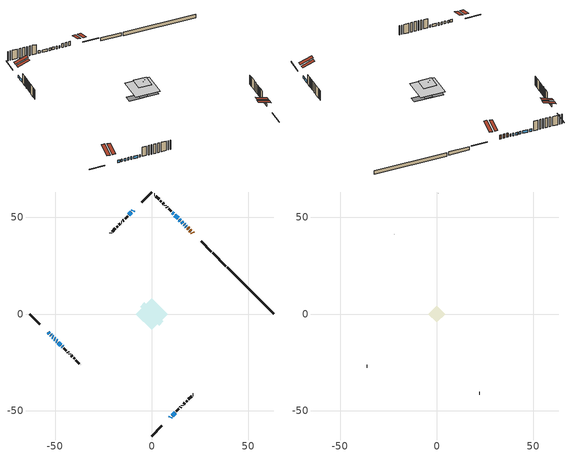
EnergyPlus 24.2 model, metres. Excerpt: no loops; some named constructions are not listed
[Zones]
conditioned space
 floor adiabatic (AdiabaticFloorConstruction): -8.21,0 0,8.21 8.21,0 0,-8.21 z2.74
 floor foundation (Slab1 construction): -6.03,3.8 -3.8,6.03 6.03,-3.8 3.8,-6.03 z-1.69
 floor foundation (Slab1 construction 1): -2.51,0 0,2.51 2.51,0 0,-2.51 z-1.4
 wall outside (RimJoist1 construction): 0,-63.18 5.28,-57.9 / -63.18,0 -57.9,-5.28 / 0,63.18 -5.28,57.9 / 30.83,32.35 25.55,37.63 z0.3:0.6
 wall outside (AdiabaticWallConstruction 1): 21.36,41.82 20.9,42.28 / 20.24,42.94 19.74,43.44 / 19.08,44.09 18.58,44.59 z0.3:2.33
 wall outside (AdiabaticWallConstruction): 17.93,45.25 17.65,45.53 / -53.71,-9.47 -53.06,-10.12 / -52.4,-10.78 -52.15,-11.03 / 17,46.18 16.78,46.4 / 16.12,47.05 15.47,47.71 / 14.82,48.36 14.34,48.84 / 9.47,-53.71 9.94,-53.24 / -51.49,-11.69 -51.02,-12.16 / -50.36,-12.81 -49.99,-13.19 / -9.47,53.71 -9.94,53.24 / -49.33,-13.85 -48.98,-14.2 / 13.69,49.49 12.03,51.15 / -48.32,-14.85 -47.02,-16.16 / -10.59,52.58 -11.9,51.28 / 11.37,51.81 10.72,52.46 / 10.59,-52.58 12.09,-51.09 / -46.36,-16.81 -46.15,-17.03 z0.3:1.52
 wall outside (Wall1 construction): 12.75,-50.43 14.04,-49.14 / -45.49,-17.69 -44.2,-18.98 / -12.56,50.62 -13.85,49.33 / 10.06,53.12 8.77,54.41 z0.3:5.18
 wall outside (Wall2 construction): 14.7,-48.48 15.11,-48.07 / -43.54,-19.64 -43.13,-20.05 / -14.51,48.67 -14.92,48.26 / 8.11,55.07 7.7,55.48 z0.3:5.18
 wall outside (Wall3 construction): 15.77,-47.41 15.89,-47.29 / -42.47,-20.7 -42.35,-20.83 / -15.57,47.61 -15.7,47.48 / 7.04,56.13 6.92,56.26 z0.3:5.18
 wall outside (Wall4 construction): 16.55,-46.63 17.17,-46.01 / -41.69,-21.49 -41.07,-22.1 / -16.35,46.82 -16.97,46.21 / 6.26,56.92 5.64,57.53 z0.3:5.18
 wall outside (Wall5 construction): 17.82,-45.36 18.33,-44.85 / -40.42,-22.76 -39.91,-23.27 / -17.63,45.55 -18.14,45.04 / 4.99,58.19 4.48,58.7 z0.3:5.18
 wall outside (Wall6 construction): 18.99,-44.19 20.7,-42.48 / -39.25,-23.92 -37.54,-25.64 / -18.79,44.39 -20.51,42.67 / 3.82,59.35 2.11,61.07 z0.3:5.18
 wall outside (Wall7 construction): 21.36,-41.82 21.44,-41.74 / -36.88,-26.3 -36.8,-26.38 / -21.17,42.01 -21.24,41.93 / 1.45,61.73 1.37,61.81 z0.3:5.18
 wall foundation (FoundationWall1 construction): 63.18,0 39.04,24.14 z-1.69:0.11
 wall foundation (FoundationWall2 construction): 38.38,24.8 31.49,31.69 z-1.4:0.3
 window (WindowConstruction 14): 17.93,45.25 17.65,45.53 z0.3:1.52
 window (WindowConstruction 5): -53.71,-9.47 -53.06,-10.12 z0.3:1.52
 window (WindowConstruction 6): -52.4,-10.78 -52.15,-11.03 z0.3:1.52
 window (WindowConstruction 16): 17,46.18 16.78,46.4 z0.3:1.52
 window (WindowConstruction 7): 16.12,47.06 15.47,47.71 z0.3:1.52
 window (WindowConstruction 8): 14.81,48.36 14.34,48.83 z0.3:1.52
 window (WindowConstruction 9): 9.47,-53.71 9.94,-53.24 z0.3:1.52
 window (WindowConstruction 10): -51.49,-11.69 -51.02,-12.16 z0.3:1.52
 window (WindowConstruction 11): -50.36,-12.82 -49.99,-13.19 z0.3:1.52
 window (WindowConstruction 12): -9.47,53.71 -9.94,53.24 z0.3:1.52
 window (WindowConstruction 13): -49.33,-13.85 -48.98,-14.2 z0.3:1.52
 window (WindowConstruction): 13.69,49.49 12.03,51.15 z0.3:1.52
 window (WindowConstruction 1): -48.32,-14.85 -47.02,-16.16 z0.3:1.52
 window (WindowConstruction 2): -10.6,52.58 -11.9,51.28 z0.3:1.52
 window (WindowConstruction 3): 11.37,51.81 10.72,52.46 z0.3:1.52
 window (WindowConstruction 4): 10.6,-52.58 12.09,-51.09 z0.3:1.52
 window (WindowConstruction 15): -46.36,-16.81 -46.15,-17.03 z0.3:1.52
 door (Door): 21.36,41.82 20.9,42.28 z0.3:2.33
 door (Door 1): 20.24,42.94 19.74,43.44 z0.3:2.33
 door (Door 2): 19.08,44.09 18.58,44.59 z0.3:2.33
 ceiling adiabatic (AdiabaticFloorConstruction): 0,-8.21 8.21,0 0,8.21 -8.21,0 z2.74
 roof outside (Roof2 construction): 0,2.39 -2.39,0 0,-2.39 2.39,0 z5.18
 roof outside (Roof4 construction): 8.81,-54.37,5.18 4.72,-50.28,7.11 3.64,-51.35,7.11 7.73,-55.45,5.18; -54.37,-8.81,5.18 -50.28,-4.72,7.11 -51.35,-3.64,7.11 -55.45,-7.73,5.18; -8.81,54.37,5.18 -4.72,50.28,7.11 -3.64,51.35,7.11 -7.73,55.45,5.18; 22.02,41.16,5.18 17.92,37.07,7.11 19,35.99,7.11 23.1,40.08,5.18
attic - vented
 floor to conditioned space (Floor1 construction Reversed): -4.36,0 0,4.36 4.36,0 0,-4.36 z5.18
 floor to conditioned space (Floor2 construction Reversed): -0.79,0 0,0.79 0.79,0 0,-0.79 z5.18
 wall outside (Wall8 construction): 22.09,-41.08 22.15,-41.03 / -36.15,-27.03 -36.09,-27.09 / -21.9,41.28 -21.96,41.22 / 0.72,62.46 0.66,62.52 z0.3:5.18
 roof outside (Roof1 construction): 7.08,-56.1,5.18 2.76,-51.78,7.21 1.62,-52.92,7.21 5.94,-57.24,5.18; -56.1,-7.08,5.18 -51.78,-2.76,7.21 -52.92,-1.62,7.21 -57.24,-5.94,5.18; -7.08,56.1,5.18 -2.76,51.78,7.21 -1.62,52.92,7.21 -5.94,57.24,5.18; 23.75,39.43,5.18 19.43,35.11,7.21 20.57,33.97,7.21 24.89,38.29,5.18
[Material] Roughness=Rough; Thermal Absorptance=0.9
Name | Thickness {m} | Conductivity {W/m-K} | Density {kg/m3} | Specific Heat {J/kg-K} | Solar Absorptance | Visible Absorptance
ceiling stud and cavity | 0.1397 | 0.0817067 | 65.682 | 1177.47 | 0.7 | 0.7
ceiling stud and cavity 1 | 0.0889 | 1.62859 | 20.9862 | 1087.66 | 0.7 | 0.7
gypsum board | 0.0127 | 0.160291 | 801 | 837.4 | 0.6 | 0.6
gypsum board 1 | 0.00254 | 0.160291 | 801 | 837.4 | 0.6 | 0.6
[Construction]
Floor1 construction: ceiling stud and cavity, gypsum board
Floor2 construction: ceiling stud and cavity 1, gypsum board 1
[EnergyManagementSystem:Program]
component_loads_program: Set loads_htg_walls = 0; Set loads_htg_rim_joists = 0; Set loads_htg_foundation_walls = 0; Set loads_htg_floors = 0; Set loads_htg_slabs = 0; Set loads_htg_ceilings = 0; Set loads_htg_roofs = 0; Set loads_htg_windows_conduction = 0; Set loads_htg_windows_solar = 0; Set loads_htg_doors = 0; Set loads_htg_skylights_conduction = 0; Set loads_htg_skylights_solar = 0; Set loads_htg_internal_mass = 0; Set loads_htg_intgains = 0; Set loads_htg_lighting = 0; Set loads_htg_infil = 0; Set loads_htg_mechvent = 0; Set loads_htg_natvent = 0; Set loads_htg_whf = 0; Set loads_htg_ducts = 0; Set loads_clg_walls = 0; Set loads_clg_rim_joists = 0; Set loads_clg_foundation_walls = 0; Set loads_clg_floors = 0; Set loads_clg_slabs = 0; Set loads_clg_ceilings = 0; Set loads_clg_roofs = 0; Set loads_clg_windows_conduction = 0; Set loads_clg_windows_solar = 0; Set loads_clg_doors = 0; Set loads_clg_skylights_conduction = 0; Set loads_clg_skylights_solar = 0; Set loads_clg_internal_mass = 0; Set loads_clg_intgains = 0; Set loads_clg_lighting = 0; Set loads_clg_infil = 0; Set loads_clg_mechvent = 0; Set loads_clg_natvent = 0; Set loads_clg_whf = 0; Set loads_clg_ducts = 0; Set hr_walls = 0; Set hr_walls = hr_walls + s_conv_17 + s_ig_17 + s_sol_17 + s_lgt_17 + s_surf_17; Set hr_walls = hr_walls + s_conv_18 + s_ig_18 + s_sol_18 + s_lgt_18 + s_surf_18; Set hr_walls = hr_walls + s_conv_19 + s_ig_19 + s_sol_19 + s_lgt_19 + s_surf_19; Set hr_walls = hr_walls + s_conv_20 + s_ig_20 + s_sol_20 + s_lgt_20 + s_surf_20; Set hr_walls = hr_walls + s_conv_21 + s_ig_21 + s_sol_21 + s_lgt_21 + s_surf_21; Set hr_walls = hr_walls + s_conv_22 + s_ig_22 + s_sol_22 + s_lgt_22 + s_surf_22; Set hr_walls = hr_walls + s_conv_23 + s_ig_23 + s_sol_23 + s_lgt_23 + s_surf_23; Set hr_walls = hr_walls + s_conv_24 + s_ig_24 + s_sol_24 + s_lgt_24 + s_surf_24; Set hr_walls = hr_walls + s_conv_25 + s_ig_25 + s_sol_25 + s_lgt_25 + s_surf_25; Set hr_walls = hr_walls + s_conv_26 + s_ig_26 + s_sol_26 + s_lgt_26 + s_surf_26; Set hr_walls = hr_walls + s_conv_27 + s_ig_27 + s_sol_27 + s_lgt_27 + s_surf_27; Set hr_walls = hr_walls + s_conv_28 + s_ig_28 + s_sol_28 + s_lgt_28 + s_surf_28; Set hr_walls = hr_walls + s_conv_29 + s_ig_29 + s_sol_29 + s_lgt_29 + s_surf_29; Set hr_walls = hr_walls + s_conv_30 + s_ig_30 + s_sol_30 + s_lgt_30 + s_surf_30; Set hr_walls = hr_walls + s_conv_31 + s_ig_31 + s_sol_31 + s_lgt_31 + s_surf_31; Set hr_walls = hr_walls + s_conv_32 + s_ig_32 + s_sol_32 + s_lgt_32 + s_surf_32; Set hr_walls = hr_walls + s_conv_33 + s_ig_33 + s_sol_33 + s_lgt_33 + s_surf_33; Set hr_walls = hr_walls + s_conv_34 + s_ig_34 + s_sol_34 + s_lgt_34 + s_surf_34; Set hr_walls = hr_walls + s_conv_35 + s_ig_35 + s_sol_35 + s_lgt_35 + s_surf_35; Set hr_walls = hr_walls + s_conv_36 + s_ig_36 + s_sol_36 + s_lgt_36 + s_surf_36; Set hr_walls = hr_walls + s_conv_37 + s_ig_37 + s_sol_37 + s_lgt_37 + s_surf_37; Set hr_walls = hr_walls + s_conv_38 + s_ig_38 + s_sol_38 + s_lgt_38 + s_surf_38; Set hr_walls = hr_walls + s_conv_39 + s_ig_39 + s_sol_39 + s_lgt_39 + s_surf_39; Set hr_walls = hr_walls + s_conv_40 + s_ig_40 + s_sol_40 + s_lgt_40 + s_surf_40; Set hr_walls = hr_walls + s_conv_41 + s_ig_41 + s_sol_41 + s_lgt_41 + s_surf_41; Set hr_walls = hr_walls + s_conv_42 + s_ig_42 + s_sol_42 + s_lgt_42 + s_surf_42; Set hr_walls = hr_walls + s_conv_43 + s_ig_43 + s_sol_43 + s_lgt_43 + s_surf_43; Set hr_walls = hr_walls + s_conv_44 + s_ig_44 + s_sol_44 + s_lgt_44 + s_surf_44; Set hr_rim_joists = 0; Set hr_rim_joists = hr_rim_joists + s_conv_6 + s_ig_6 + s_sol_6 + s_lgt_6 + s_surf_6; Set hr_rim_joists = hr_rim_joists + s_conv_7 + s_ig_7 + s_sol_7 + s_lgt_7 + s_surf_7; Set hr_rim_joists = hr_rim_joists + s_conv_8 + s_ig_8 + s_sol_8 + s_lgt_8 + s_surf_8; Set hr_rim_joists = hr_rim_joists + s_conv_9 + s_ig_9 + s_sol_9 + s_lgt_9 + s_surf_9; Set hr_foundation_walls = 0; Set hr_foundation_walls = hr_foundation_walls + s_conv_2 + s_ig_2 + s_sol_2 + s_lgt_2 + s_surf_2; Set hr_foundation_walls = hr_foundation_walls + s_conv_3 + s_ig_3 + s_sol_3 + s_lgt_3 + s_surf_3; Set hr_floors = 0; Set hr_slabs = 0; Set hr_slabs = hr_slabs + s_conv_15 + s_ig_15 + s_sol_15 + s_lgt_15 + s_surf_15; Set hr_slabs = hr_slabs + s_conv_16 + s_ig_16 + s_sol_16 + s_lgt_16 + s_surf_16; Set hr_ceilings = 0; Set hr_ceilings = hr_ceilings + s_conv + s_ig + s_sol + s_lgt + s_surf; Set hr_ceilings = hr_ceilings + s_conv_1 + s_ig_1 + s_sol_1 + s_lgt_1 + s_surf_1; Set hr_roofs = 0; Set hr_roofs = hr_roofs + s_conv_10 + s_ig_10 + s_sol_10 + s_lgt_10 + s_surf_10; Set hr_roofs = hr_roofs + s_conv_11 + s_ig_11 + s_sol_11 + s_lgt_11 + s_surf_11; Set hr_roofs = hr_roofs + s_conv_12 + s_ig_12 + s_sol_12 + s_lgt_12 + s_surf_12; Set hr_roofs = hr_roofs + s_conv_13 + s_ig_13 + s_sol_13 + s_lgt_13 + s_surf_13; Set hr_roofs = hr_roofs + s_conv_14 + s_ig_14 + s_sol_14 + s_lgt_14 + s_surf_14; Set hr_windows_conduction = 0; Set hr_windows_conduction = hr_windows_conduction + ss_conv_3; Set hr_windows_conduction = hr_windows_conduction + ss_ig_3; Set hr_windows_conduction = hr_windows_conduction + ss_surf_3; Set hr_windows_conduction = hr_windows_conduction + ss_conv_4; Set hr_windows_conduction = hr_windows_conduction + ss_ig_4; Set hr_windows_conduction = hr_windows_conduction + ss_surf_4; Set hr_windows_conduction = hr_windows_conduction + ss_conv_5; Set hr_windows_conduction = hr_windows_conduction + ss_ig_5; Set hr_windows_conduction = hr_windows_conduction + ss_surf_5; Set hr_windows_conduction = hr_windows_conduction + ss_conv_6; Set hr_windows_conduction = hr_windows_conduction + ss_ig_6; Set hr_windows_conduction = hr_windows_conduction + ss_surf_6; Set hr_windows_conduction = hr_windows_conduction + ss_conv_7; Set hr_windows_conduction = hr_windows_conduction + ss_ig_7; Set hr_windows_conduction = hr_windows_conduction + ss_surf_7; Set hr_windows_conduction = hr_windows_conduction + ss_conv_8; Set hr_windows_conduction = hr_windows_conduction + ss_ig_8; Set hr_windows_conduction = hr_windows_conduction + ss_surf_8; Set hr_windows_conduction = hr_windows_conduction + ss_conv_9; Set hr_windows_conduction = hr_windows_conduction + ss_ig_9; Set hr_windows_conduction = hr_windows_conduction + ss_surf_9; Set hr_windows_conduction = hr_windows_conduction + ss_conv_10; Set hr_windows_conduction = hr_windows_conduction + ss_ig_10; Set hr_windows_conduction = hr_windows_conduction + ss_surf_10; Set hr_windows_conduction = hr_windows_conduction + ss_conv_11; Set hr_windows_conduction = hr_windows_conduction + ss_ig_11; Set hr_windows_conduction = hr_windows_conduction + ss_surf_11; Set hr_windows_conduction = hr_windows_conduction + ss_conv_12; Set hr_windows_conduction = hr_windows_conduction + ss_ig_12; Set hr_windows_conduction = hr_windows_conduction + ss_surf_12; Set hr_windows_conduction = hr_windows_conduction + ss_conv_13; Set hr_windows_conduction = hr_windows_conduction + ss_ig_13; Set hr_windows_conduction = hr_windows_conduction + ss_surf_13; Set hr_windows_conduction = hr_windows_conduction + ss_conv_14; Set hr_windows_conduction = hr_windows_conduction + ss_ig_14; Set hr_windows_conduction = hr_windows_conduction + ss_surf_14; Set hr_windows_conduction = hr_windows_conduction + ss_conv_15; Set hr_windows_conduction = hr_windows_conduction + ss_ig_15; Set hr_windows_conduction = hr_windows_conduction + ss_surf_15; Set hr_windows_conduction = hr_windows_conduction + ss_conv_16; Set hr_windows_conduction = hr_windows_conduction + ss_ig_16; Set hr_windows_conduction = hr_windows_conduction + ss_surf_16; Set hr_windows_conduction = hr_windows_conduction + ss_conv_17; Set hr_windows_conduction = hr_windows_conduction + ss_ig_17; Set hr_windows_conduction = hr_windows_conduction + ss_surf_17; Set hr_windows_conduction = hr_windows_conduction + ss_conv_18; Set hr_windows_conduction = hr_windows_conduction + ss_ig_18; Set hr_windows_conduction = hr_windows_conduction + ss_surf_18; Set hr_windows_conduction = hr_windows_conduction + ss_conv_19; Set hr_windows_conduction = hr_windows_conduction + ss_ig_19; Set hr_windows_conduction = hr_windows_conduction + ss_surf_19; Set hr_windows_solar = 0; Set hr_windows_solar = hr_windows_solar - ss_trans_in * ZoneTimestep * 3600 + ss_back_out * ZoneTimestep * 3600 + ss_trans_out * ZoneTimestep * 3600; Set hr_windows_solar = hr_windows_solar - ss_trans_in_1 * ZoneTimestep * 3600 + ss_back_out_1 * ZoneTimestep * 3600 + ss_trans_out_1 * ZoneTimestep * 3600; Set hr_windows_solar = hr_windows_solar - ss_trans_in_2 * ZoneTimestep * 3600 + ss_back_out_2 * ZoneTimestep * 3600 + ss_trans_out_2 * ZoneTimestep * 3600; Set hr_windows_solar = hr_windows_solar - ss_trans_in_3 * ZoneTimestep * 3600 + ss_back_out_3 * ZoneTimestep * 3600 + ss_trans_out_3 * ZoneTimestep * 3600; Set hr_windows_solar = hr_windows_solar - ss_trans_in_4 * ZoneTimestep * 3600 + ss_back_out_4 * ZoneTimestep * 3600 + ss_trans_out_4 * ZoneTimestep * 3600; Set hr_windows_solar = hr_windows_solar - ss_trans_in_5 * ZoneTimestep * 3600 + ss_back_out_5 * ZoneTimestep * 3600 + ss_trans_out_5 * ZoneTimestep * 3600; Set hr_windows_solar = hr_windows_solar - ss_trans_in_6 * ZoneTimestep * 3600 + ss_back_out_6 * ZoneTimestep * 3600 + ss_trans_out_6 * ZoneTimestep * 3600; Set hr_windows_solar = hr_windows_solar - ss_trans_in_7 * ZoneTimestep * 3600 + ss_back_out_7 * ZoneTimestep * 3600 + ss_trans_out_7 * ZoneTimestep * 3600; Set hr_windows_solar = hr_windows_solar - ss_trans_in_8 * ZoneTimestep * 3600 + ss_back_out_8 * ZoneTimestep * 3600 + ss_trans_out_8 * ZoneTimestep * 3600; Set hr_windows_solar = hr_windows_solar - ss_trans_in_9 * ZoneTimestep * 3600 + ss_back_out_9 * ZoneTimestep * 3600 + ss_trans_out_9 * ZoneTimestep * 3600; Set hr_windows_solar = hr_windows_solar - ss_trans_in_10 * ZoneTimestep * 3600 + ss_back_out_10 * ZoneTimestep * 3600 + ss_trans_out_10 * ZoneTimestep * 3600; Set hr_windows_solar = hr_windows_solar - ss_trans_in_11 * ZoneTimestep * 3600 + ss_back_out_11 * ZoneTimestep * 3600 + ss_trans_out_11 * ZoneTimestep * 3600; Set hr_windows_solar = hr_windows_solar - ss_trans_in_12 * ZoneTimestep * 3600 + ss_back_out_12 * ZoneTimestep * 3600 + ss_trans_out_12 * ZoneTimestep * 3600; Set hr_windows_solar = hr_windows_solar - ss_trans_in_13 * ZoneTimestep * 3600 + ss_back_out_13 * ZoneTimestep * 3600 + ss_trans_out_13 * ZoneTimestep * 3600; Set hr_windows_solar = hr_windows_solar - ss_trans_in_14 * ZoneTimestep * 3600 + ss_back_out_14 * ZoneTimestep * 3600 + ss_trans_out_14 * ZoneTimestep * 3600; Set hr_windows_solar = hr_windows_solar - ss_trans_in_15 * ZoneTimestep * 3600 + ss_back_out_15 * ZoneTimestep * 3600 + ss_trans_out_15 * ZoneTimestep * 3600; Set hr_windows_solar = hr_windows_solar - ss_trans_in_16 * ZoneTimestep * 3600 + ss_back_out_16 * ZoneTimestep * 3600 + ss_trans_out_16 * ZoneTimestep * 3600; Set hr_doors = 0; Set hr_doors = hr_doors + ss_sol; Set hr_doors = hr_doors + ss_lgt; Set hr_doors = hr_doors + ss_conv; Set hr_doors = hr_doors + ss_ig; Set hr_doors = hr_doors + ss_surf; Set hr_doors = hr_doors + ss_sol_1; Set hr_doors = hr_doors + ss_lgt_1; Set hr_doors = hr_doors + ss_conv_1; Set hr_doors = hr_doors + ss_ig_1; Set hr_doors = hr_doors + ss_surf_1; Set hr_doors = hr_doors + ss_sol_2; Set hr_doors = hr_doors + ss_lgt_2; Set hr_doors = hr_doors + ss_conv_2; Set hr_doors = hr_doors + ss_ig_2; Set hr_doors = hr_doors + ss_surf_2; Set hr_skylights_conduction = 0; Set hr_skylights_solar = 0; Set hr_internal_mass = 0; Set hr_internal_mass = hr_internal_mass + s_conv_4 + s_ig_4 + s_sol_4 + s_lgt_4 + s_surf_4; Set hr_internal_mass = hr_internal_mass + s_conv_5 + s_ig_5 + s_sol_5 + s_lgt_5 + s_surf_5; Set hr_internal_mass = hr_internal_mass + im_conv + im_ig + im_sol + im_lgt + im_surf; Set hr_internal_mass = hr_internal_mass + im_conv_1 + im_ig_1 + im_sol_1 + im_lgt_1 + im_surf_1; Set hr_intgains = 0; Set hr_intgains = hr_intgains - ig_ee_conv - ig_ee_rad - ig_ee_conv_1 - ig_ee_rad_1 - ig_ee_conv_2 - ig_ee_rad_2 - ig_ee_conv_3 - ig_ee_rad_3 - ig_ee_conv_4 - ig_ee_rad_4 - ig_ee_conv_5 - ig_ee_rad_5 - ig_ee_conv_6 - ig_ee_rad_6 - ig_oe_conv - ig_oe_rad - ig_oe_conv_1 - ig_oe_rad_1 - ig_oe_conv_2 - ig_oe_rad_2 - ig_oe_conv_3 - ig_oe_rad_3 - ig_oe_conv_4 - ig_oe_rad_4 - ig_ppl_conv - ig_ppl_rad; Set hr_lighting = 0; Set hr_lighting = hr_lighting - ig_lgt_conv - ig_lgt_rad - ig_lgt_vis; Set hr_infil = 0; Set hr_infil = hr_infil - airflow_gain + airflow_loss; Set hr_natvent = 0; Set hr_natvent = hr_natvent - airflow_gain_1 + airflow_loss_1; Set hr_whf = 0; Set hr_whf = hr_whf - airflow_gain_2 + airflow_loss_2; Set hr_mechvent = 0; Set hr_mechvent = hr_mechvent - mv_conv - mv_rad - mv_conv_1 - mv_rad_1 - mv_conv_2 - mv_rad_2 - mv_conv_3 - mv_rad_3 - mv_conv_4 - mv_rad_4 - mv_conv_5 - mv_rad_5 - mv_conv_6 - mv_rad_6; Set hr_ducts = 0; Set hr_intgains = hr_intgains + dhw_loss * (1.0*(1-dhw_rtf) + 1.0*dhw_rtf); Set htg_mode = 0; Set clg_mode = 0; If (htg_load_cond > 0); Set htg_mode = 1.0; ElseIf (clg_load_cond > 0); Set clg_mode = 0.0; Else; Set htg_season = 0; Set clg_season = 0; If ((DayOfYear >= 1) && (DayOfYear <= 365)); Set clg_season = 1; EndIf; If ((DayOfYear >= 1) && (DayOfYear <= 365)); Set htg_season = 1; EndIf; If ((airflow_gain_1 <> 0) || (airflow_loss_1 <> 0)) && (clg_season == 1); Set clg_mode = 0.0; ElseIf ((airflow_gain_2 <> 0) || (airflow_loss_2 <> 0)) && (clg_season == 1); Set clg_mode = 0.0; Else; Set Tmid_setpoint = (htg_sp_s_1 + clg_sp_s_1) / 2; If (tin_s_1 > Tmid_setpoint) && (clg_season == 1); Set clg_mode = 0.0; ElseIf (tin_s_1 < Tmid_setpoint) && (htg_season == 1); Set htg_mode = 1.0; EndIf; EndIf; EndIf; Set loads_htg_walls = loads_htg_walls + (hr_walls * htg_mode * 1); Set loads_htg_rim_joists = loads_htg_rim_joists + (hr_rim_joists * htg_mode * 1); Set loads_htg_foundation_walls = loads_htg_foundation_walls + (hr_foundation_walls * htg_mode * 1); Set loads_htg_floors = loads_htg_floors + (hr_floors * htg_mode * 1); Set loads_htg_slabs = loads_htg_slabs + (hr_slabs * htg_mode * 1); Set loads_htg_ceilings = loads_htg_ceilings + (hr_ceilings * htg_mode * 1); Set loads_htg_roofs = loads_htg_roofs + (hr_roofs * htg_mode * 1); Set loads_htg_windows_conduction = loads_htg_windows_conduction + (hr_windows_conduction * htg_mode * 1); Set loads_htg_windows_solar = loads_htg_windows_solar + (hr_windows_solar * htg_mode * 1); Set loads_htg_doors = loads_htg_doors + (hr_doors * htg_mode * 1); Set loads_htg_skylights_conduction = loads_htg_skylights_conduction + (hr_skylights_conduction * htg_mode * 1); Set loads_htg_skylights_solar = loads_htg_skylights_solar + (hr_skylights_solar * htg_mode * 1); Set loads_htg_internal_mass = loads_htg_internal_mass + (hr_internal_mass * htg_mode * 1); Set loads_htg_intgains = loads_htg_intgains + (hr_intgains * htg_mode * 1); Set loads_htg_lighting = loads_htg_lighting + (hr_lighting * htg_mode * 1); Set loads_htg_infil = loads_htg_infil + (hr_infil * htg_mode * 1); Set loads_htg_mechvent = loads_htg_mechvent + (hr_mechvent * htg_mode * 1); Set loads_htg_natvent = loads_htg_natvent + (hr_natvent * htg_mode * 1); Set loads_htg_whf = loads_htg_whf + (hr_whf * htg_mode * 1); Set loads_htg_ducts = loads_htg_ducts + (hr_ducts * htg_mode * 1); Set loads_clg_walls = loads_clg_walls + (-hr_walls * clg_mode * 1); Set loads_clg_rim_joists = loads_clg_rim_joists + (-hr_rim_joists * clg_mode * 1); Set loads_clg_foundation_walls = loads_clg_foundation_walls + (-hr_foundation_walls * clg_mode * 1); Set loads_clg_floors = loads_clg_floors + (-hr_floors * clg_mode * 1); Set loads_clg_slabs = loads_clg_slabs + (-hr_slabs * clg_mode * 1); Set loads_clg_ceilings = loads_clg_ceilings + (-hr_ceilings * clg_mode * 1); Set loads_clg_roofs = loads_clg_roofs + (-hr_roofs * clg_mode * 1); Set loads_clg_windows_conduction = loads_clg_windows_conduction + (-hr_windows_conduction * clg_mode * 1); Set loads_clg_windows_solar = loads_clg_windows_solar + (-hr_windows_solar * clg_mode * 1); Set loads_clg_doors = loads_clg_doors + (-hr_doors * clg_mode * 1); Set loads_clg_skylights_conduction = loads_clg_skylights_conduction + (-hr_skylights_conduction * clg_mode * 1); Set loads_clg_skylights_solar = loads_clg_skylights_solar + (-hr_skylights_solar * clg_mode * 1); Set loads_clg_internal_mass = loads_clg_internal_mass + (-hr_internal_mass * clg_mode * 1); Set loads_clg_intgains = loads_clg_intgains + (-hr_intgains * clg_mode * 1); Set loads_clg_lighting = loads_clg_lighting + (-hr_lighting * clg_mode * 1); Set loads_clg_infil = loads_clg_infil + (-hr_infil * clg_mode * 1); Set loads_clg_mechvent = loads_clg_mechvent + (-hr_mechvent * clg_mode * 1); Set loads_clg_natvent = loads_clg_natvent + (-hr_natvent * clg_mode * 1); Set loads_clg_whf = loads_clg_whf + (-hr_whf * clg_mode * 1); Set loads_clg_ducts = loads_clg_ducts + (-hr_ducts * clg_mode * 1)
[EnergyManagementSystem:ProgramCallingManager]
unmet_hours_program_calling_manager: EndOfZoneTimestepBeforeZoneReporting; unmet_hours_program
water_heater_EC_adj_ProgramManager: EndOfSystemTimestepBeforeHVACReporting; water_heater_EC_adj
[EnergyManagementSystem:OutputVariable] Type of Data in Variable=Summed
Name | EMS Variable | Update Frequency | EMS Program or Subroutine | Units
furnace supply fan 1 disaggregate htg primary | furnace_supply_fan_1_primary_htg | SystemTimestep | furnace_supply_fan_1_disaggregate_program | J
furnace supply fan disaggregate htg primary | furnace_supply_fan_primary_htg | SystemTimestep | furnace_supply_fan_disaggregate_program | J
loads_htg_tot_peakload_outvar; loads_htg_tot_annual_outvar; Energy Management System Output Variable 1; Energy Management System Output Variable 45 | loads_htg_tot | ZoneTimestep | total_loads_program | J
loads_clg_tot_peakload_outvar; loads_clg_tot_annual_outvar; Energy Management System Output Variable 2; Energy Management System Output Variable 46 | loads_clg_tot | ZoneTimestep | total_loads_program | J
htg_unmet_hours_annual_outvar; Energy Management System Output Variable 3 | htg_unmet_hours | ZoneTimestep | unmet_hours_program | hr
clg_unmet_hours_annual_outvar; Energy Management System Output Variable 4 | clg_unmet_hours | ZoneTimestep | unmet_hours_program | hr
loads_htg_roofs_annual_outvar; Energy Management System Output Variable 5 | loads_htg_roofs | ZoneTimestep | component_loads_program | J
loads_htg_ceilings_annual_outvar; Energy Management System Output Variable 6 | loads_htg_ceilings | ZoneTimestep | component_loads_program | J
loads_htg_walls_annual_outvar; Energy Management System Output Variable 7 | loads_htg_walls | ZoneTimestep | component_loads_program | J
loads_htg_rim_joists_annual_outvar; Energy Management System Output Variable 8 | loads_htg_rim_joists | ZoneTimestep | component_loads_program | J
loads_htg_foundation_walls_annual_outvar; Energy Management System Output Variable 9 | loads_htg_foundation_walls | ZoneTimestep | component_loads_program | J
loads_htg_doors_annual_outvar; Energy Management System Output Variable 10 | loads_htg_doors | ZoneTimestep | component_loads_program | J
loads_htg_windows_conduction_annual_outvar; Energy Management System Output Variable 11 | loads_htg_windows_conduction | ZoneTimestep | component_loads_program | J
loads_htg_windows_solar_annual_outvar; Energy Management System Output Variable 12 | loads_htg_windows_solar | ZoneTimestep | component_loads_program | J
loads_htg_skylights_conduction_annual_outvar; Energy Management System Output Variable 13 | loads_htg_skylights_conduction | ZoneTimestep | component_loads_program | J
loads_htg_skylights_solar_annual_outvar; Energy Management System Output Variable 14 | loads_htg_skylights_solar | ZoneTimestep | component_loads_program | J
loads_htg_floors_annual_outvar; Energy Management System Output Variable 15 | loads_htg_floors | ZoneTimestep | component_loads_program | J
loads_htg_slabs_annual_outvar; Energy Management System Output Variable 16 | loads_htg_slabs | ZoneTimestep | component_loads_program | J
loads_htg_internal_mass_annual_outvar; Energy Management System Output Variable 17 | loads_htg_internal_mass | ZoneTimestep | component_loads_program | J
loads_htg_infil_annual_outvar; Energy Management System Output Variable 18 | loads_htg_infil | ZoneTimestep | component_loads_program | J
loads_htg_natvent_annual_outvar; Energy Management System Output Variable 19 | loads_htg_natvent | ZoneTimestep | component_loads_program | J
loads_htg_mechvent_annual_outvar; Energy Management System Output Variable 20 | loads_htg_mechvent | ZoneTimestep | component_loads_program | J
loads_htg_whf_annual_outvar; Energy Management System Output Variable 21 | loads_htg_whf | ZoneTimestep | component_loads_program | J
loads_htg_ducts_annual_outvar; Energy Management System Output Variable 22 | loads_htg_ducts | ZoneTimestep | component_loads_program | J
loads_htg_intgains_annual_outvar; Energy Management System Output Variable 23 | loads_htg_intgains | ZoneTimestep | component_loads_program | J
loads_htg_lighting_annual_outvar; Energy Management System Output Variable 24 | loads_htg_lighting | ZoneTimestep | component_loads_program | J
loads_clg_roofs_annual_outvar; Energy Management System Output Variable 25 | loads_clg_roofs | ZoneTimestep | component_loads_program | J
loads_clg_ceilings_annual_outvar; Energy Management System Output Variable 26 | loads_clg_ceilings | ZoneTimestep | component_loads_program | J
loads_clg_walls_annual_outvar; Energy Management System Output Variable 27 | loads_clg_walls | ZoneTimestep | component_loads_program | J
loads_clg_rim_joists_annual_outvar; Energy Management System Output Variable 28 | loads_clg_rim_joists | ZoneTimestep | component_loads_program | J
loads_clg_foundation_walls_annual_outvar; Energy Management System Output Variable 29 | loads_clg_foundation_walls | ZoneTimestep | component_loads_program | J
loads_clg_doors_annual_outvar; Energy Management System Output Variable 30 | loads_clg_doors | ZoneTimestep | component_loads_program | J
loads_clg_windows_conduction_annual_outvar; Energy Management System Output Variable 31 | loads_clg_windows_conduction | ZoneTimestep | component_loads_program | J
loads_clg_windows_solar_annual_outvar; Energy Management System Output Variable 32 | loads_clg_windows_solar | ZoneTimestep | component_loads_program | J
loads_clg_skylights_conduction_annual_outvar; Energy Management System Output Variable 33 | loads_clg_skylights_conduction | ZoneTimestep | component_loads_program | J
loads_clg_skylights_solar_annual_outvar; Energy Management System Output Variable 34 | loads_clg_skylights_solar | ZoneTimestep | component_loads_program | J
loads_clg_floors_annual_outvar; Energy Management System Output Variable 35 | loads_clg_floors | ZoneTimestep | component_loads_program | J
loads_clg_slabs_annual_outvar; Energy Management System Output Variable 36 | loads_clg_slabs | ZoneTimestep | component_loads_program | J
loads_clg_internal_mass_annual_outvar; Energy Management System Output Variable 37 | loads_clg_internal_mass | ZoneTimestep | component_loads_program | J
loads_clg_infil_annual_outvar; Energy Management System Output Variable 38 | loads_clg_infil | ZoneTimestep | component_loads_program | J
loads_clg_natvent_annual_outvar; Energy Management System Output Variable 39 | loads_clg_natvent | ZoneTimestep | component_loads_program | J
loads_clg_mechvent_annual_outvar; Energy Management System Output Variable 40 | loads_clg_mechvent | ZoneTimestep | component_loads_program | J
loads_clg_whf_annual_outvar; Energy Management System Output Variable 41 | loads_clg_whf | ZoneTimestep | component_loads_program | J
loads_clg_ducts_annual_outvar; Energy Management System Output Variable 42 | loads_clg_ducts | ZoneTimestep | component_loads_program | J
loads_clg_intgains_annual_outvar; Energy Management System Output Variable 43 | loads_clg_intgains | ZoneTimestep | component_loads_program | J
loads_clg_lighting_annual_outvar; Energy Management System Output Variable 44 | loads_clg_lighting | ZoneTimestep | component_loads_program | J
[Schedule:Day:Interval]
interior lighting schedule day: No, 01:00, 0.108182, 04:00, 0.0901515, 05:00, 0.0991667, 06:00, 0.162273, 07:00, 0.270455, 08:00, 0.342576, 10:00, 0.369621, 11:00, 0.351591, 12:00, 0.333561, 13:00, 0.324545, 14:00, 0.31553, 15:00, 0.333561, 16:00, 0.369621, 17:00, 0.450758, 18:00, 0.585985, 19:00, 0.775303, 20:00, 0.955606, 21:00, 0.991667, 22:00, 0.712197, 23:00, 0.360606, 24:00, 0.162273
interior lighting schedule day 1: No, 01:00, 0.100909, 04:00, 0.0840909, 05:00, 0.0925, 06:00, 0.151364, 07:00, 0.252273, 08:00, 0.319545, 10:00, 0.344773, 11:00, 0.327955, 12:00, 0.311136, 13:00, 0.302727, 14:00, 0.294318, 15:00, 0.311136, 16:00, 0.344773, 17:00, 0.420455, 18:00, 0.546591, 19:00, 0.723182, 20:00, 0.891364, 21:00, 0.925, 22:00, 0.664318, 23:00, 0.336364, 24:00, 0.151364
interior lighting schedule day 2: No, 01:00, 0.0927273, 04:00, 0.0772727, 05:00, 0.085, 06:00, 0.139091, 07:00, 0.231818, 08:00, 0.293636, 10:00, 0.316818, 11:00, 0.301364, 12:00, 0.285909, 13:00, 0.278182, 14:00, 0.270455, 15:00, 0.285909, 16:00, 0.316818, 17:00, 0.386364, 18:00, 0.502273, 19:00, 0.664545, 20:00, 0.819091, 21:00, 0.85, 22:00, 0.610455, 23:00, 0.309091, 24:00, 0.139091
interior lighting schedule day 3: No, 01:00, 0.0845455, 04:00, 0.0704545, 05:00, 0.0775, 06:00, 0.126818, 07:00, 0.211364, 08:00, 0.267727, 10:00, 0.288864, 11:00, 0.274773, 12:00, 0.260682, 13:00, 0.253636, 14:00, 0.246591, 15:00, 0.260682, 16:00, 0.288864, 17:00, 0.352273, 18:00, 0.457955, 19:00, 0.605909, 20:00, 0.746818, 21:00, 0.775, 22:00, 0.556591, 23:00, 0.281818, 24:00, 0.126818
interior lighting schedule day 4: No, 01:00, 0.0763636, 04:00, 0.0636364, 05:00, 0.07, 06:00, 0.114545, 07:00, 0.190909, 08:00, 0.241818, 10:00, 0.260909, 11:00, 0.248182, 12:00, 0.235455, 13:00, 0.229091, 14:00, 0.222727, 15:00, 0.235455, 16:00, 0.260909, 17:00, 0.318182, 18:00, 0.413636, 19:00, 0.547273, 20:00, 0.674545, 21:00, 0.7, 22:00, 0.502727, 23:00, 0.254545, 24:00, 0.114545
interior lighting schedule day 5: No, 01:00, 0.0727273, 04:00, 0.0606061, 05:00, 0.0666667, 06:00, 0.109091, 07:00, 0.181818, 08:00, 0.230303, 10:00, 0.248485, 11:00, 0.236364, 12:00, 0.224242, 13:00, 0.218182, 14:00, 0.212121, 15:00, 0.224242, 16:00, 0.248485, 17:00, 0.30303, 18:00, 0.393939, 19:00, 0.521212, 20:00, 0.642424, 21:00, 0.666667, 22:00, 0.478788, 23:00, 0.242424, 24:00, 0.109091
interior lighting schedule day 6: No, 01:00, 0.0745455, 04:00, 0.0621212, 05:00, 0.0683333, 06:00, 0.111818, 07:00, 0.186364, 08:00, 0.236061, 10:00, 0.254697, 11:00, 0.242273, 12:00, 0.229848, 13:00, 0.223636, 14:00, 0.217424, 15:00, 0.229848, 16:00, 0.254697, 17:00, 0.310606, 18:00, 0.403788, 19:00, 0.534242, 20:00, 0.658485, 21:00, 0.683333, 22:00, 0.490758, 23:00, 0.248485, 24:00, 0.111818
interior lighting schedule day 7: No, 01:00, 0.08, 04:00, 0.0666667, 05:00, 0.0733333, 06:00, 0.12, 07:00, 0.2, 08:00, 0.253333, 10:00, 0.273333, 11:00, 0.26, 12:00, 0.246667, 13:00, 0.24, 14:00, 0.233333, 15:00, 0.246667, 16:00, 0.273333, 17:00, 0.333333, 18:00, 0.433333, 19:00, 0.573333, 20:00, 0.706667, 21:00, 0.733333, 22:00, 0.526667, 23:00, 0.266667, 24:00, 0.12
interior lighting schedule day 8: No, 01:00, 0.0890909, 04:00, 0.0742424, 05:00, 0.0816667, 06:00, 0.133636, 07:00, 0.222727, 08:00, 0.282121, 10:00, 0.304394, 11:00, 0.289545, 12:00, 0.274697, 13:00, 0.267273, 14:00, 0.259848, 15:00, 0.274697, 16:00, 0.304394, 17:00, 0.371212, 18:00, 0.482576, 19:00, 0.638485, 20:00, 0.78697, 21:00, 0.816667, 22:00, 0.586515, 23:00, 0.29697, 24:00, 0.133636
interior lighting schedule day 9: No, 01:00, 0.0972727, 04:00, 0.0810606, 05:00, 0.0891667, 06:00, 0.145909, 07:00, 0.243182, 08:00, 0.30803, 10:00, 0.332348, 11:00, 0.316136, 12:00, 0.299924, 13:00, 0.291818, 14:00, 0.283712, 15:00, 0.299924, 16:00, 0.332348, 17:00, 0.405303, 18:00, 0.526894, 19:00, 0.697121, 20:00, 0.859242, 21:00, 0.891667, 22:00, 0.640379, 23:00, 0.324242, 24:00, 0.145909
interior lighting schedule day 10: No, 01:00, 0.105455, 04:00, 0.0878788, 05:00, 0.0966667, 06:00, 0.158182, 07:00, 0.263636, 08:00, 0.333939, 10:00, 0.360303, 11:00, 0.342727, 12:00, 0.325152, 13:00, 0.316364, 14:00, 0.307576, 15:00, 0.325152, 16:00, 0.360303, 17:00, 0.439394, 18:00, 0.571212, 19:00, 0.755758, 20:00, 0.931515, 21:00, 0.966667, 22:00, 0.694242, 23:00, 0.351515, 24:00, 0.158182
interior lighting schedule day 11: No, 01:00, 0.109091, 04:00, 0.0909091, 05:00, 0.1, 06:00, 0.163636, 07:00, 0.272727, 08:00, 0.345455, 10:00, 0.372727, 11:00, 0.354545, 12:00, 0.336364, 13:00, 0.327273, 14:00, 0.318182, 15:00, 0.336364, 16:00, 0.372727, 17:00, 0.454545, 18:00, 0.590909, 19:00, 0.781818, 20:00, 0.963636, 21:00, 1, 22:00, 0.718182, 23:00, 0.363636, 24:00, 0.163636
interior lighting schedule default day; occupants schedule default day; clothes dryer schedule default day; cooking range schedule default day; mech vent bath fan 0 schedule default day; mech vent bath fan 1 schedule default day; mech vent range fan 0 schedule default day; misc plug loads schedule default day; general water use schedule default day; clothes dryer exhaust 0 schedule default day; cooling season schedule day; cooling season schedule day 2; cooling season schedule default day; exterior lighting schedule default day; natural vent schedule default day: No, 24:00, 0
occupants schedule day: No, 05:00, 0.426829, 06:00, 0.719512, 07:00, 1, 08:00, 0.670732, 09:00, 0.329268, 14:00, 0.170732, 15:00, 0.231707, 16:00, 0.329268, 17:00, 0.5, 18:00, 0.670732, 19:00, 0.829268, 21:00, 1, 22:00, 0.853659, 23:00, 0.646341, 24:00, 0.426829
clothes dryer schedule day; clothes dryer exhaust 0 schedule day: No, 01:00, 0.123457, 02:00, 0.0740741, 03:00, 0.0493827, 04:00, 0.0246914, 05:00, 0.0493827, 06:00, 0.0740741, 07:00, 0.197531, 08:00, 0.395062, 09:00, 0.592593, 10:00, 0.839506, 11:00, 0.962963, 12:00, 1, 13:00, 0.91358, 14:00, 0.82716, 15:00, 0.716049, 16:00, 0.753086, 17:00, 0.679012, 18:00, 0.666667, 20:00, 0.62963, 21:00, 0.641975, 22:00, 0.666667, 23:00, 0.54321, 24:00, 0.296296
cooking range schedule day: No, 05:00, 0.0597015, 06:00, 0.11194, 07:00, 0.171642, 08:00, 0.291045, 11:00, 0.343284, 12:00, 0.402985, 13:00, 0.462687, 14:00, 0.343284, 15:00, 0.291045, 16:00, 0.402985, 17:00, 0.567164, 18:00, 1, 19:00, 0.850746, 20:00, 0.432836, 21:00, 0.291045, 22:00, 0.231343, 23:00, 0.171642, 24:00, 0.11194
mech vent bath fan 0 schedule day: No, 07:00, 0, 15:00, 1, 24:00, 0
mech vent bath fan 1 schedule day: No, 07:00, 0, 08:00, 1, 09:00, 0.2, 24:00, 0
mech vent range fan 0 schedule day: No, 18:00, 0, 19:00, 1, 20:00, 0.2, 24:00, 0
misc plug loads schedule day: No, 06:00, 0.705882, 07:00, 0.745098, 08:00, 0.803922, 15:00, 0.823529, 16:00, 0.862745, 17:00, 0.921569, 18:00, 0.980392, 19:00, 1, 20:00, 0.980392, 21:00, 0.941176, 22:00, 0.862745, 23:00, 0.784314, 24:00, 0.72549
general water use schedule day: No, 01:00, 0.315068, 03:00, 0.287671, 04:00, 0.342466, 05:00, 0.369863, 06:00, 0.520548, 07:00, 0.60274, 08:00, 0.534247, 10:00, 0.506849, 11:00, 0.465753, 14:00, 0.479452, 15:00, 0.534247, 16:00, 0.589041, 17:00, 0.69863, 18:00, 0.876712, 19:00, 0.890411, 20:00, 0.986301, 21:00, 1, 22:00, 0.863014, 23:00, 0.616438, 24:00, 0.465753
cooling season schedule day 1: No, 24:00, 1
exterior lighting schedule day: No, 01:00, 0.566667, 03:00, 0.524167, 05:00, 0.495833, 06:00, 0.5525, 07:00, 0.623333, 08:00, 0.580833, 09:00, 0.439167, 10:00, 0.354167, 12:00, 0.34, 13:00, 0.354167, 14:00, 0.396667, 15:00, 0.425, 16:00, 0.495833, 17:00, 0.623333, 18:00, 0.793333, 19:00, 0.906667, 20:00, 0.963333, 21:00, 0.991667, 22:00, 0.920833, 23:00, 0.793333, 24:00, 0.665833
exterior lighting schedule day 1: No, 01:00, 0.528571, 03:00, 0.488929, 05:00, 0.4625, 06:00, 0.515357, 07:00, 0.581429, 08:00, 0.541786, 09:00, 0.409643, 10:00, 0.330357, 12:00, 0.317143, 13:00, 0.330357, 14:00, 0.37, 15:00, 0.396429, 16:00, 0.4625, 17:00, 0.581429, 18:00, 0.74, 19:00, 0.845714, 20:00, 0.898571, 21:00, 0.925, 22:00, 0.858929, 23:00, 0.74, 24:00, 0.621071
exterior lighting schedule day 10: No, 01:00, 0.552381, 03:00, 0.510952, 05:00, 0.483333, 06:00, 0.538571, 07:00, 0.607619, 08:00, 0.56619, 09:00, 0.428095, 10:00, 0.345238, 12:00, 0.331429, 13:00, 0.345238, 14:00, 0.386667, 15:00, 0.414286, 16:00, 0.483333, 17:00, 0.607619, 18:00, 0.773333, 19:00, 0.88381, 20:00, 0.939048, 21:00, 0.966667, 22:00, 0.897619, 23:00, 0.773333, 24:00, 0.649048
exterior lighting schedule day 11: No, 01:00, 0.571429, 03:00, 0.528571, 05:00, 0.5, 06:00, 0.557143, 07:00, 0.628571, 08:00, 0.585714, 09:00, 0.442857, 10:00, 0.357143, 12:00, 0.342857, 13:00, 0.357143, 14:00, 0.4, 15:00, 0.428571, 16:00, 0.5, 17:00, 0.628571, 18:00, 0.8, 19:00, 0.914286, 20:00, 0.971429, 21:00, 1, 22:00, 0.928571, 23:00, 0.8, 24:00, 0.671429
exterior lighting schedule day 2: No, 01:00, 0.485714, 03:00, 0.449286, 05:00, 0.425, 06:00, 0.473571, 07:00, 0.534286, 08:00, 0.497857, 09:00, 0.376429, 10:00, 0.303571, 12:00, 0.291429, 13:00, 0.303571, 14:00, 0.34, 15:00, 0.364286, 16:00, 0.425, 17:00, 0.534286, 18:00, 0.68, 19:00, 0.777143, 20:00, 0.825714, 21:00, 0.85, 22:00, 0.789286, 23:00, 0.68, 24:00, 0.570714
exterior lighting schedule day 3: No, 01:00, 0.442857, 03:00, 0.409643, 05:00, 0.3875, 06:00, 0.431786, 07:00, 0.487143, 08:00, 0.453929, 09:00, 0.343214, 10:00, 0.276786, 12:00, 0.265714, 13:00, 0.276786, 14:00, 0.31, 15:00, 0.332143, 16:00, 0.3875, 17:00, 0.487143, 18:00, 0.62, 19:00, 0.708571, 20:00, 0.752857, 21:00, 0.775, 22:00, 0.719643, 23:00, 0.62, 24:00, 0.520357
exterior lighting schedule day 4: No, 01:00, 0.4, 03:00, 0.37, 05:00, 0.35, 06:00, 0.39, 07:00, 0.44, 08:00, 0.41, 09:00, 0.31, 10:00, 0.25, 12:00, 0.24, 13:00, 0.25, 14:00, 0.28, 15:00, 0.3, 16:00, 0.35, 17:00, 0.44, 18:00, 0.56, 19:00, 0.64, 20:00, 0.68, 21:00, 0.7, 22:00, 0.65, 23:00, 0.56, 24:00, 0.47
exterior lighting schedule day 5: No, 01:00, 0.380952, 03:00, 0.352381, 05:00, 0.333333, 06:00, 0.371429, 07:00, 0.419048, 08:00, 0.390476, 09:00, 0.295238, 10:00, 0.238095, 12:00, 0.228571, 13:00, 0.238095, 14:00, 0.266667, 15:00, 0.285714, 16:00, 0.333333, 17:00, 0.419048, 18:00, 0.533333, 19:00, 0.609524, 20:00, 0.647619, 21:00, 0.666667, 22:00, 0.619048, 23:00, 0.533333, 24:00, 0.447619
exterior lighting schedule day 6: No, 01:00, 0.390476, 03:00, 0.36119, 05:00, 0.341667, 06:00, 0.380714, 07:00, 0.429524, 08:00, 0.400238, 09:00, 0.302619, 10:00, 0.244048, 12:00, 0.234286, 13:00, 0.244048, 14:00, 0.273333, 15:00, 0.292857, 16:00, 0.341667, 17:00, 0.429524, 18:00, 0.546667, 19:00, 0.624762, 20:00, 0.66381, 21:00, 0.683333, 22:00, 0.634524, 23:00, 0.546667, 24:00, 0.45881
exterior lighting schedule day 7: No, 01:00, 0.419048, 03:00, 0.387619, 05:00, 0.366667, 06:00, 0.408571, 07:00, 0.460952, 08:00, 0.429524, 09:00, 0.324762, 10:00, 0.261905, 12:00, 0.251429, 13:00, 0.261905, 14:00, 0.293333, 15:00, 0.314286, 16:00, 0.366667, 17:00, 0.460952, 18:00, 0.586667, 19:00, 0.670476, 20:00, 0.712381, 21:00, 0.733333, 22:00, 0.680952, 23:00, 0.586667, 24:00, 0.492381
exterior lighting schedule day 8: No, 01:00, 0.466667, 03:00, 0.431667, 05:00, 0.408333, 06:00, 0.455, 07:00, 0.513333, 08:00, 0.478333, 09:00, 0.361667, 10:00, 0.291667, 12:00, 0.28, 13:00, 0.291667, 14:00, 0.326667, 15:00, 0.35, 16:00, 0.408333, 17:00, 0.513333, 18:00, 0.653333, 19:00, 0.746667, 20:00, 0.793333, 21:00, 0.816667, 22:00, 0.758333, 23:00, 0.653333, 24:00, 0.548333
exterior lighting schedule day 9: No, 01:00, 0.509524, 03:00, 0.47131, 05:00, 0.445833, 06:00, 0.496786, 07:00, 0.560476, 08:00, 0.522262, 09:00, 0.394881, 10:00, 0.318452, 12:00, 0.305714, 13:00, 0.318452, 14:00, 0.356667, 15:00, 0.382143, 16:00, 0.445833, 17:00, 0.560476, 18:00, 0.713333, 19:00, 0.815238, 20:00, 0.86619, 21:00, 0.891667, 22:00, 0.827976, 23:00, 0.713333, 24:00, 0.59869
[Schedule:Week:Daily]
clothes dryer exhaust 0 schedule Week Rule - Jan1-Dec31: clothes dryer exhaust 0 schedule day, clothes dryer exhaust 0 schedule day, clothes dryer exhaust 0 schedule day, clothes dryer exhaust 0 schedule day, clothes dryer exhaust 0 schedule day, clothes dryer exhaust 0 schedule day, clothes dryer exhaust 0 schedule day, clothes dryer exhaust 0 schedule default day, clothes dryer exhaust 0 schedule default day, clothes dryer exhaust 0 schedule default day, clothes dryer exhaust 0 schedule default day, clothes dryer exhaust 0 schedule default day
cooling season schedule Week Rule - Jan1-May26: cooling season schedule day, cooling season schedule day, cooling season schedule day, cooling season schedule day, cooling season schedule day, cooling season schedule day, cooling season schedule day, cooling season schedule default day, cooling season schedule default day, cooling season schedule default day, cooling season schedule default day, cooling season schedule default day
cooling season schedule Week Rule - May27-Jun2: cooling season schedule day, cooling season schedule day, cooling season schedule day, cooling season schedule day, cooling season schedule day, cooling season schedule day 1, cooling season schedule day 1, cooling season schedule default day, cooling season schedule default day, cooling season schedule default day, cooling season schedule default day, cooling season schedule default day
cooling season schedule Week Rule - Jun3-Aug25: cooling season schedule day 1, cooling season schedule day 1, cooling season schedule day 1, cooling season schedule day 1, cooling season schedule day 1, cooling season schedule day 1, cooling season schedule day 1, cooling season schedule default day, cooling season schedule default day, cooling season schedule default day, cooling season schedule default day, cooling season schedule default day
cooling season schedule Week Rule - Aug26-Sep1: cooling season schedule day 1, cooling season schedule day 1, cooling season schedule day 1, cooling season schedule day 1, cooling season schedule day 1, cooling season schedule day 1, cooling season schedule day 2, cooling season schedule default day, cooling season schedule default day, cooling season schedule default day, cooling season schedule default day, cooling season schedule default day
cooling season schedule Week Rule - Sep2-Dec31: cooling season schedule day 2, cooling season schedule day 2, cooling season schedule day 2, cooling season schedule day 2, cooling season schedule day 2, cooling season schedule day 2, cooling season schedule day 2, cooling season schedule default day, cooling season schedule default day, cooling season schedule default day, cooling season schedule default day, cooling season schedule default day
exterior lighting schedule Week Rule - May6-May26: exterior lighting schedule day 4, exterior lighting schedule day 4, exterior lighting schedule day 4, exterior lighting schedule day 4, exterior lighting schedule day 4, exterior lighting schedule day 4, exterior lighting schedule day 4, exterior lighting schedule default day, exterior lighting schedule default day, exterior lighting schedule default day, exterior lighting schedule default day, exterior lighting schedule default day
exterior lighting schedule Week Rule - May27-Jun2: exterior lighting schedule day 4, exterior lighting schedule day 4, exterior lighting schedule day 4, exterior lighting schedule day 4, exterior lighting schedule day 4, exterior lighting schedule day 5, exterior lighting schedule day 5, exterior lighting schedule default day, exterior lighting schedule default day, exterior lighting schedule default day, exterior lighting schedule default day, exterior lighting schedule default day
exterior lighting schedule Week Rule - Jun3-Jun30: exterior lighting schedule day 5, exterior lighting schedule day 5, exterior lighting schedule day 5, exterior lighting schedule day 5, exterior lighting schedule day 5, exterior lighting schedule day 5, exterior lighting schedule day 5, exterior lighting schedule default day, exterior lighting schedule default day, exterior lighting schedule default day, exterior lighting schedule default day, exterior lighting schedule default day
exterior lighting schedule Week Rule - Jul1-Jul28: exterior lighting schedule day 6, exterior lighting schedule day 6, exterior lighting schedule day 6, exterior lighting schedule day 6, exterior lighting schedule day 6, exterior lighting schedule day 6, exterior lighting schedule day 6, exterior lighting schedule default day, exterior lighting schedule default day, exterior lighting schedule default day, exterior lighting schedule default day, exterior lighting schedule default day
exterior lighting schedule Week Rule - Jul29-Aug4: exterior lighting schedule day 6, exterior lighting schedule day 6, exterior lighting schedule day 6, exterior lighting schedule day 7, exterior lighting schedule day 7, exterior lighting schedule day 7, exterior lighting schedule day 7, exterior lighting schedule default day, exterior lighting schedule default day, exterior lighting schedule default day, exterior lighting schedule default day, exterior lighting schedule default day
exterior lighting schedule Week Rule - Aug5-Aug25: exterior lighting schedule day 7, exterior lighting schedule day 7, exterior lighting schedule day 7, exterior lighting schedule day 7, exterior lighting schedule day 7, exterior lighting schedule day 7, exterior lighting schedule day 7, exterior lighting schedule default day, exterior lighting schedule default day, exterior lighting schedule default day, exterior lighting schedule default day, exterior lighting schedule default day
exterior lighting schedule Week Rule - Aug26-Sep1: exterior lighting schedule day 7, exterior lighting schedule day 7, exterior lighting schedule day 7, exterior lighting schedule day 7, exterior lighting schedule day 7, exterior lighting schedule day 7, exterior lighting schedule day 8, exterior lighting schedule default day, exterior lighting schedule default day, exterior lighting schedule default day, exterior lighting schedule default day, exterior lighting schedule default day
exterior lighting schedule Week Rule - Sep2-Sep29: exterior lighting schedule day 8, exterior lighting schedule day 8, exterior lighting schedule day 8, exterior lighting schedule day 8, exterior lighting schedule day 8, exterior lighting schedule day 8, exterior lighting schedule day 8, exterior lighting schedule default day, exterior lighting schedule default day, exterior lighting schedule default day, exterior lighting schedule default day, exterior lighting schedule default day
exterior lighting schedule Week Rule - Sep30-Oct6: exterior lighting schedule day 8, exterior lighting schedule day 9, exterior lighting schedule day 9, exterior lighting schedule day 9, exterior lighting schedule day 9, exterior lighting schedule day 9, exterior lighting schedule day 9, exterior lighting schedule default day, exterior lighting schedule default day, exterior lighting schedule default day, exterior lighting schedule default day, exterior lighting schedule default day
exterior lighting schedule Week Rule - Oct7-Oct27: exterior lighting schedule day 9, exterior lighting schedule day 9, exterior lighting schedule day 9, exterior lighting schedule day 9, exterior lighting schedule day 9, exterior lighting schedule day 9, exterior lighting schedule day 9, exterior lighting schedule default day, exterior lighting schedule default day, exterior lighting schedule default day, exterior lighting schedule default day, exterior lighting schedule default day
exterior lighting schedule Week Rule - Oct28-Nov3: exterior lighting schedule day 9, exterior lighting schedule day 9, exterior lighting schedule day 9, exterior lighting schedule day 9, exterior lighting schedule day 10, exterior lighting schedule day 10, exterior lighting schedule day 10, exterior lighting schedule default day, exterior lighting schedule default day, exterior lighting schedule default day, exterior lighting schedule default day, exterior lighting schedule default day
exterior lighting schedule Week Rule - Nov4-Nov24: exterior lighting schedule day 10, exterior lighting schedule day 10, exterior lighting schedule day 10, exterior lighting schedule day 10, exterior lighting schedule day 10, exterior lighting schedule day 10, exterior lighting schedule day 10, exterior lighting schedule default day, exterior lighting schedule default day, exterior lighting schedule default day, exterior lighting schedule default day, exterior lighting schedule default day
exterior lighting schedule Week Rule - Nov25-Dec1: exterior lighting schedule day 10, exterior lighting schedule day 10, exterior lighting schedule day 10, exterior lighting schedule day 10, exterior lighting schedule day 10, exterior lighting schedule day 10, exterior lighting schedule day 11, exterior lighting schedule default day, exterior lighting schedule default day, exterior lighting schedule default day, exterior lighting schedule default day, exterior lighting schedule default day
exterior lighting schedule Week Rule - Dec2-Dec31: exterior lighting schedule day 11, exterior lighting schedule day 11, exterior lighting schedule day 11, exterior lighting schedule day 11, exterior lighting schedule day 11, exterior lighting schedule day 11, exterior lighting schedule day 11, exterior lighting schedule default day, exterior lighting schedule default day, exterior lighting schedule default day, exterior lighting schedule default day, exterior lighting schedule default day
natural vent schedule Week Rule - Jan1-Dec31: natural vent schedule default day, natural vent schedule default day, natural vent schedule default day, natural vent schedule default day, natural vent schedule default day, natural vent schedule default day, natural vent schedule default day, natural vent schedule default day, natural vent schedule default day, natural vent schedule default day, natural vent schedule default day, natural vent schedule default day
[Schedule:Year]
clothes dryer exhaust 0 schedule: clothes dryer exhaust 0 schedule Week Rule - Jan1-Dec31, 1, 1, 12, 31
cooling season schedule: cooling season schedule Week Rule - Jan1-May26, 1, 1, 5, 26, cooling season schedule Week Rule - May27-Jun2, 5, 27, 6, 2, cooling season schedule Week Rule - Jun3-Aug25, 6, 3, 8, 25, cooling season schedule Week Rule - Aug26-Sep1, 8, 26, 9, 1, cooling season schedule Week Rule - Sep2-Dec31, 9, 2, 12, 31
natural vent schedule: natural vent schedule Week Rule - Jan1-Dec31, 1, 1, 12, 31
